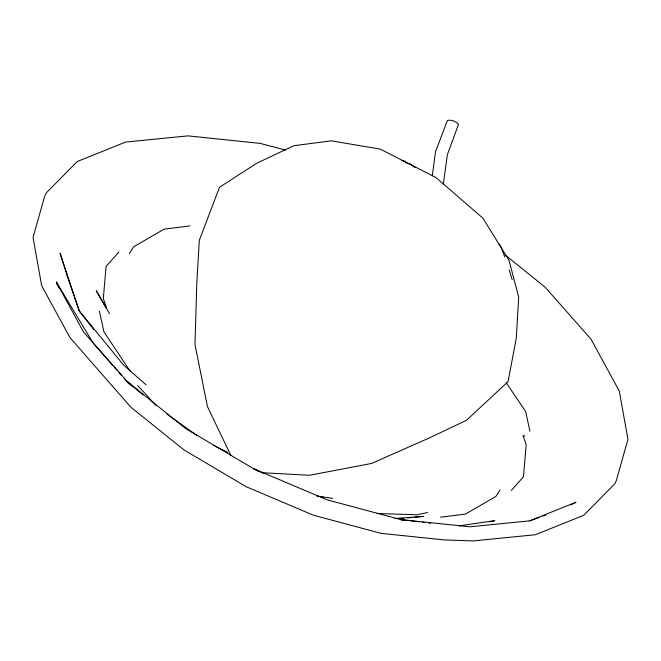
<?xml version="1.0" encoding="UTF-8"?>
<svg xmlns="http://www.w3.org/2000/svg" width="661" height="661" viewBox="0 0 661 661"><rect width="100%" height="100%" fill="white"/><g stroke="black" fill="none" stroke-linecap="round" stroke-linejoin="round"><path stroke-width="0.99" d="M432.294 175.809L435.492 151.757L447.456 120.352C451.331 119.633 456.007 121.252 458.503 124.318L447.357 154.765L443.308 184.328M129.366 253.494L133.696 246.76L164.168 229.136L189.938 225.938M500.071 489.884L495.816 496.494L465.344 514.118L440.565 517.191M118.897 252.039L106.082 266.358L103.323 298.491L106.52 307.919M511.292 490.454L523.429 476.895L526.189 444.762L522.991 435.335L524.694 436.227M570.798 504.88L576.02 502.211L529.684 520.86L469.913 526.792L400.773 519.604L326.972 499.782L253.551 468.682L185.51 428.427L127.482 381.744L83.426 331.83L56.342 282.073L57.342 285.007M529.684 520.86L539.194 517.439M542.995 516.067L545.846 515.043M489.875 521.818L494.825 520.637L459.188 525.867M427.626 512.539L416.926 514.77L377.109 513.49M407.705 517.935L412.629 517.447M414.604 517.257L423.47 516.39L394.914 518.53M398.723 518.563L403.739 518.282M261.492 472.689L309.538 475.276L371.631 463.435L428.221 438.433L466.501 420.305L508.078 381.604L516.282 338.234L518.703 297.186L509.069 260.475L482.976 218.229L435.872 177.479L380.389 149.146L331.376 140.826L293.781 145.734L256.567 163.35L219.502 187.286L199.3 240.381L196.821 282.611L194.987 344.497L207.43 406.523L230.854 455.479M407.944 520.48L400.773 519.604L404.788 520.496M409.994 520.728L419.223 521.843M422.296 522.215L424.345 522.463M428.452 522.958L430.501 523.215M317.627 496.171L332.772 498.394M401.376 160.565L404.92 161.201L405.325 162.366L408.663 163.746L409.324 163.391L415.282 167.687M316.644 495.899L323.609 497.303M285.436 150.039L260.07 143.379L187.955 135.877L125.607 142.065L77.271 161.515L46.253 192.913L44.642 196.292L33.05 237.481L41.676 285.668L69.926 337.556L130.787 407.135L183.907 449.868L246.198 486.727L313.413 515.2L380.976 533.344L444.266 539.921L473.045 540.921L535.393 534.732L583.729 515.283L614.747 483.885L616.358 480.506L627.95 439.317L619.324 391.13L591.074 339.242L545.127 287.171L505.07 254.898M262.797 473.045L253.551 468.682L258.021 471.177M213.85 445.522L227.615 452.331M166.522 413.811L197.201 435.715M143.082 394.964L127.482 381.744L131.861 386.024M146.056 384.793L123.64 365.128L79.32 311.025L68.43 279.735M498.353 243.397L500.493 245.603L504.781 257.079M137.785 385.611L156.186 405.664M112.8 365.516L93.259 343.266L56.342 282.073L59.424 288.609M114.146 367.053L116.84 370.119M118.864 372.424L121.558 375.489M124.251 378.563L128.969 383.934M93.87 329.616L79.32 311.025L60.068 253.18L68.1 278.785M506.186 382.727L525.611 411.464L529.94 431.228M109.544 313.719L96.217 290.7L105.793 307.315M130.44 371.672L103.909 331.789L99.357 311.042M509.201 269.886L512.168 279.611"/></g></svg>
